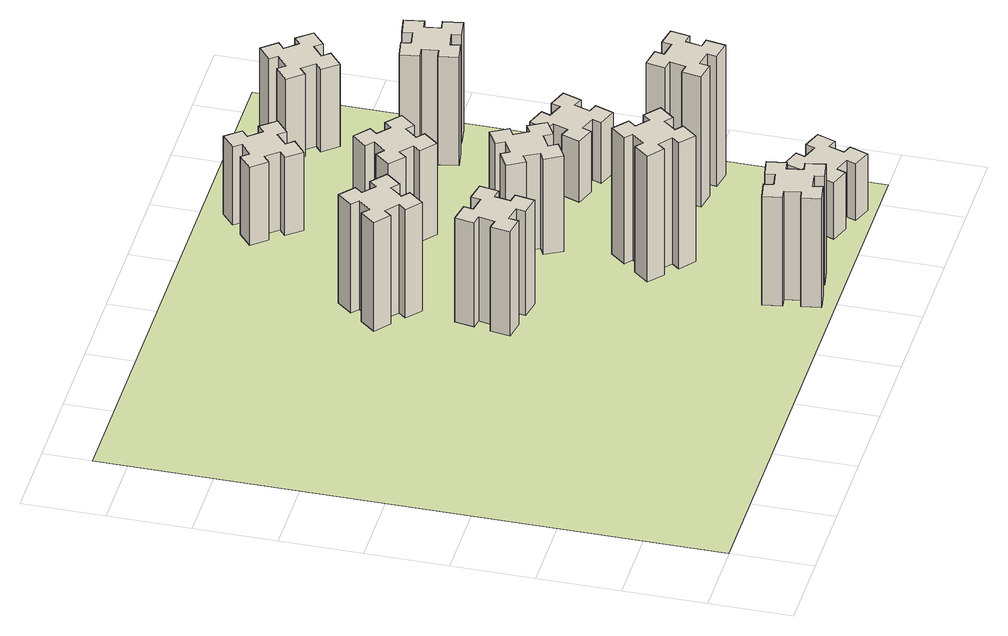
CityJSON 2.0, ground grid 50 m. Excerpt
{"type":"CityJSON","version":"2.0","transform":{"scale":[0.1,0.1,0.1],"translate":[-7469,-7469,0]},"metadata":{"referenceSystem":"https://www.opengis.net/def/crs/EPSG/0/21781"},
"CityObjects":{
"building1":{"type":"Building","attributes":{"class":"1000","function":"1000","usage":"1000","yearOfConstruction":2016,"roofType":"1000","measuredHeight":72,"storeysAboveGround":30,"storeysBelowGround":0},"geometry":[{"type":"Solid","lod":"1","boundaries":[[[[0,1,2,3,4,5,6,7,8,9,10,11,12,13,14,15,16,17,18,19]],[[17,16,20,21]],[[16,15,22,20]],[[15,14,23,22]],[[14,13,24,23]],[[13,12,25,24]],[[12,11,26,25]],[[11,10,27,26]],[[10,9,28,27]],[[9,8,29,28]],[[8,7,30,29]],[[7,6,31,30]],[[6,5,32,31]],[[5,4,33,32]],[[4,3,34,33]],[[3,2,35,34]],[[2,1,36,35]],[[1,0,37,36]],[[0,19,38,37]],[[19,18,39,38]],[[18,17,21,39]],[[24,25,26,27,28,29,30,31,32,33,34,35,36,37,38,39,21,20,22,23]]]]}]},
"building2":{"type":"Building","attributes":{"class":"1000","function":"1000","usage":"1000","yearOfConstruction":2016,"roofType":"1000","measuredHeight":75,"storeysAboveGround":30,"storeysBelowGround":0},"geometry":[{"type":"Solid","lod":"1","boundaries":[[[[40,41,42,43,44,45,46,47,48,49,50,51,52,53,54,55,56,57,58,59]],[[57,56,60,61]],[[56,55,62,60]],[[55,54,63,62]],[[54,53,64,63]],[[53,52,65,64]],[[52,51,66,65]],[[51,50,67,66]],[[50,49,68,67]],[[49,48,69,68]],[[48,47,70,69]],[[47,46,71,70]],[[46,45,72,71]],[[45,44,73,72]],[[44,43,74,73]],[[43,42,75,74]],[[42,41,76,75]],[[41,40,77,76]],[[40,59,78,77]],[[59,58,79,78]],[[58,57,61,79]],[[64,65,66,67,68,69,70,71,72,73,74,75,76,77,78,79,61,60,62,63]]]]}]},
"building3":{"type":"Building","attributes":{"class":"1000","function":"1000","usage":"1000","yearOfConstruction":2016,"roofType":"1000","measuredHeight":75,"storeysAboveGround":30,"storeysBelowGround":0},"geometry":[{"type":"Solid","lod":"1","boundaries":[[[[80,81,82,83,84,85,86,87,88,89,90,91,92,93,94,95,96,97,98,99]],[[97,96,100,101]],[[96,95,102,100]],[[95,94,103,102]],[[94,93,104,103]],[[93,92,105,104]],[[92,91,106,105]],[[91,90,107,106]],[[90,89,108,107]],[[89,88,109,108]],[[88,87,110,109]],[[87,86,111,110]],[[86,85,112,111]],[[85,84,113,112]],[[84,83,114,113]],[[83,82,115,114]],[[82,81,116,115]],[[81,80,117,116]],[[80,99,118,117]],[[99,98,119,118]],[[98,97,101,119]],[[104,105,106,107,108,109,110,111,112,113,114,115,116,117,118,119,101,100,102,103]]]]}]},
"building4":{"type":"Building","attributes":{"class":"1000","function":"1000","usage":"1000","yearOfConstruction":2016,"roofType":"1000","measuredHeight":87,"storeysAboveGround":30,"storeysBelowGround":0},"geometry":[{"type":"Solid","lod":"1","boundaries":[[[[120,121,122,123,124,125,126,127,128,129,130,131,132,133,134,135,136,137,138,139]],[[137,136,140,141]],[[136,135,142,140]],[[135,134,143,142]],[[134,133,144,143]],[[133,132,145,144]],[[132,131,146,145]],[[131,130,147,146]],[[130,129,148,147]],[[129,128,149,148]],[[128,127,150,149]],[[127,126,151,150]],[[126,125,152,151]],[[125,124,153,152]],[[124,123,154,153]],[[123,122,155,154]],[[122,121,156,155]],[[121,120,157,156]],[[120,139,158,157]],[[139,138,159,158]],[[138,137,141,159]],[[144,145,146,147,148,149,150,151,152,153,154,155,156,157,158,159,141,140,142,143]]]]}]},
"building5":{"type":"Building","attributes":{"class":"1000","function":"1000","usage":"1000","yearOfConstruction":2016,"roofType":"1000","measuredHeight":66,"storeysAboveGround":30,"storeysBelowGround":0},"geometry":[{"type":"Solid","lod":"1","boundaries":[[[[160,161,162,163,164,165,166,167,168,169,170,171,172,173,174,175,176,177,178,179]],[[177,176,180,181]],[[176,175,182,180]],[[175,174,183,182]],[[174,173,184,183]],[[173,172,185,184]],[[172,171,186,185]],[[171,170,187,186]],[[170,169,188,187]],[[169,168,189,188]],[[168,167,190,189]],[[167,166,191,190]],[[166,165,192,191]],[[165,164,193,192]],[[164,163,194,193]],[[163,162,195,194]],[[162,161,196,195]],[[161,160,197,196]],[[160,179,198,197]],[[179,178,199,198]],[[178,177,181,199]],[[184,185,186,187,188,189,190,191,192,193,194,195,196,197,198,199,181,180,182,183]]]]}]},
"building6":{"type":"Building","attributes":{"class":"1000","function":"1000","usage":"1000","yearOfConstruction":2016,"roofType":"1000","measuredHeight":63,"storeysAboveGround":30,"storeysBelowGround":0},"geometry":[{"type":"Solid","lod":"1","boundaries":[[[[200,201,202,203,204,205,206,207,208,209,210,211,212,213,214,215,216,217,218,219]],[[217,216,220,221]],[[216,215,222,220]],[[215,214,223,222]],[[214,213,224,223]],[[213,212,225,224]],[[212,211,226,225]],[[211,210,227,226]],[[210,209,228,227]],[[209,208,229,228]],[[208,207,230,229]],[[207,206,231,230]],[[206,205,232,231]],[[205,204,233,232]],[[204,203,234,233]],[[203,202,235,234]],[[202,201,236,235]],[[201,200,237,236]],[[200,219,238,237]],[[219,218,239,238]],[[218,217,221,239]],[[224,225,226,227,228,229,230,231,232,233,234,235,236,237,238,239,221,220,222,223]]]]}]},
"building7":{"type":"Building","attributes":{"class":"1000","function":"1000","usage":"1000","yearOfConstruction":2016,"roofType":"1000","measuredHeight":39,"storeysAboveGround":30,"storeysBelowGround":0},"geometry":[{"type":"Solid","lod":"1","boundaries":[[[[240,241,242,243,244,245,246,247,248,249,250,251,252,253,254,255,256,257,258,259]],[[257,256,260,261]],[[256,255,262,260]],[[255,254,263,262]],[[254,253,264,263]],[[253,252,265,264]],[[252,251,266,265]],[[251,250,267,266]],[[250,249,268,267]],[[249,248,269,268]],[[248,247,270,269]],[[247,246,271,270]],[[246,245,272,271]],[[245,244,273,272]],[[244,243,274,273]],[[243,242,275,274]],[[242,241,276,275]],[[241,240,277,276]],[[240,259,278,277]],[[259,258,279,278]],[[258,257,261,279]],[[264,265,266,267,268,269,270,271,272,273,274,275,276,277,278,279,261,260,262,263]]]]}]},
"building8":{"type":"Building","attributes":{"class":"1000","function":"1000","usage":"1000","yearOfConstruction":2016,"roofType":"1000","measuredHeight":54,"storeysAboveGround":30,"storeysBelowGround":0},"geometry":[{"type":"Solid","lod":"1","boundaries":[[[[280,281,282,283,284,285,286,287,288,289,290,291,292,293,294,295,296,297,298,299]],[[297,296,300,301]],[[296,295,302,300]],[[295,294,303,302]],[[294,293,304,303]],[[293,292,305,304]],[[292,291,306,305]],[[291,290,307,306]],[[290,289,308,307]],[[289,288,309,308]],[[288,287,310,309]],[[287,286,311,310]],[[286,285,312,311]],[[285,284,313,312]],[[284,283,314,313]],[[283,282,315,314]],[[282,281,316,315]],[[281,280,317,316]],[[280,299,318,317]],[[299,298,319,318]],[[298,297,301,319]],[[304,305,306,307,308,309,310,311,312,313,314,315,316,317,318,319,301,300,302,303]]]]}]},
"building9":{"type":"Building","attributes":{"class":"1000","function":"1000","usage":"1000","yearOfConstruction":2016,"roofType":"1000","measuredHeight":90,"storeysAboveGround":30,"storeysBelowGround":0},"geometry":[{"type":"Solid","lod":"1","boundaries":[[[[320,321,322,323,324,325,326,327,328,329,330,331,332,333,334,335,336,337,338,339]],[[337,336,340,341]],[[336,335,342,340]],[[335,334,343,342]],[[334,333,344,343]],[[333,332,345,344]],[[332,331,346,345]],[[331,330,347,346]],[[330,329,348,347]],[[329,328,349,348]],[[328,327,350,349]],[[327,326,351,350]],[[326,325,352,351]],[[325,324,353,352]],[[324,323,354,353]],[[323,322,355,354]],[[322,321,356,355]],[[321,320,357,356]],[[320,339,358,357]],[[339,338,359,358]],[[338,337,341,359]],[[344,345,346,347,348,349,350,351,352,353,354,355,356,357,358,359,341,340,342,343]]]]}]},
"building10":{"type":"Building","attributes":{"class":"1000","function":"1000","usage":"1000","yearOfConstruction":2016,"roofType":"1000","measuredHeight":42,"storeysAboveGround":30,"storeysBelowGround":0},"geometry":[{"type":"Solid","lod":"1","boundaries":[[[[360,361,362,363,364,365,366,367,368,369,370,371,372,373,374,375,376,377,378,379]],[[377,376,380,381]],[[376,375,382,380]],[[375,374,383,382]],[[374,373,384,383]],[[373,372,385,384]],[[372,371,386,385]],[[371,370,387,386]],[[370,369,388,387]],[[369,368,389,388]],[[368,367,390,389]],[[367,366,391,390]],[[366,365,392,391]],[[365,364,393,392]],[[364,363,394,393]],[[363,362,395,394]],[[362,361,396,395]],[[361,360,397,396]],[[360,379,398,397]],[[379,378,399,398]],[[378,377,381,399]],[[384,385,386,387,388,389,390,391,392,393,394,395,396,397,398,399,381,380,382,383]]]]}]},
"building11":{"type":"Building","attributes":{"class":"1000","function":"1000","usage":"1000","yearOfConstruction":2016,"roofType":"1000","measuredHeight":75,"storeysAboveGround":30,"storeysBelowGround":0},"geometry":[{"type":"Solid","lod":"1","boundaries":[[[[400,401,402,403,404,405,406,407,408,409,410,411,412,413,414,415,416,417,418,419]],[[417,416,420,421]],[[416,415,422,420]],[[415,414,423,422]],[[414,413,424,423]],[[413,412,425,424]],[[412,411,426,425]],[[411,410,427,426]],[[410,409,428,427]],[[409,408,429,428]],[[408,407,430,429]],[[407,406,431,430]],[[406,405,432,431]],[[405,404,433,432]],[[404,403,434,433]],[[403,402,435,434]],[[402,401,436,435]],[[401,400,437,436]],[[400,419,438,437]],[[419,418,439,438]],[[418,417,421,439]],[[424,425,426,427,428,429,430,431,432,433,434,435,436,437,438,439,421,420,422,423]]]]}]},
"building12":{"type":"Building","attributes":{"class":"1000","function":"1000","usage":"1000","yearOfConstruction":2016,"roofType":"1000","measuredHeight":57,"storeysAboveGround":30,"storeysBelowGround":0},"geometry":[{"type":"Solid","lod":"1","boundaries":[[[[440,441,442,443,444,445,446,447,448,449,450,451,452,453,454,455,456,457,458,459]],[[457,456,460,461]],[[456,455,462,460]],[[455,454,463,462]],[[454,453,464,463]],[[453,452,465,464]],[[452,451,466,465]],[[451,450,467,466]],[[450,449,468,467]],[[449,448,469,468]],[[448,447,470,469]],[[447,446,471,470]],[[446,445,472,471]],[[445,444,473,472]],[[444,443,474,473]],[[443,442,475,474]],[[442,441,476,475]],[[441,440,477,476]],[[440,459,478,477]],[[459,458,479,478]],[[458,457,461,479]],[[464,465,466,467,468,469,470,471,472,473,474,475,476,477,478,479,461,460,462,463]]]]}]},
"landuse1":{"type":"LandUse","attributes":{"name":"plot1","function":"1010"},"geometry":[{"type":"MultiSurface","lod":"1","boundaries":[[[480,481,482,483]]]}]}
},
"vertices":[
[2024,1955,0],[1925,1972,0],[1936,2031,0],[1817,2052,0],[1797,1934,0],[1856,1924,0],[1838,1825,0],[1779,1836,0],[1758,1717,0],[1877,1697,0],[1887,1756,0],[1985,1738,0],[1975,1679,0],[2093,1658,0],[2114,1777,0],[2055,1787,0],[2072,1885,0],[2131,1875,0],[2152,1993,0],[2034,2014,0],[2072,1885,720],[2131,1875,720],[2055,1787,720],[2114,1777,720],[2093,1658,720],[1975,1679,720],[1985,1738,720],[1887,1756,720],[1877,1697,720],[1758,1717,720],[1779,1836,720],[1838,1825,720],[1856,1924,720],[1797,1934,720],[1817,2052,720],[1936,2031,720],[1925,1972,720],[2024,1955,720],[2034,2014,720],[2152,1993,720],
[1964,2547,0],[1888,2612,0],[1926,2658,0],[1834,2735,0],[1757,2643,0],[1803,2604,0],[1739,2528,0],[1693,2566,0],[1616,2474,0],[1708,2397,0],[1746,2443,0],[1823,2379,0],[1784,2333,0],[1876,2256,0],[1953,2348,0],[1907,2386,0],[1972,2463,0],[2018,2424,0],[2095,2516,0],[2003,2593,0],[1972,2463,750],[2018,2424,750],[1907,2386,750],[1953,2348,750],[1876,2256,750],[1784,2333,750],[1823,2379,750],[1746,2443,750],[1708,2397,750],[1616,2474,750],[1693,2566,750],[1739,2528,750],[1803,2604,750],[1757,2643,750],[1834,2735,750],[1926,2658,750],[1888,2612,750],[1964,2547,750],[2003,2593,750],[2095,2516,750],
[2712,245,0],[2695,344,0],[2754,354,0],[2733,472,0],[2615,451,0],[2625,392,0],[2527,375,0],[2517,434,0],[2398,413,0],[2419,295,0],[2478,305,0],[2496,207,0],[2437,197,0],[2457,78,0],[2576,99,0],[2565,158,0],[2664,176,0],[2674,117,0],[2792,137,0],[2771,256,0],[2664,176,750],[2674,117,750],[2565,158,750],[2576,99,750],[2457,78,750],[2437,197,750],[2496,207,750],[2478,305,750],[2419,295,750],[2398,413,750],[2517,434,750],[2527,375,750],[2625,392,750],[2615,451,750],[2733,472,750],[2754,354,750],[2695,344,750],[2712,245,750],[2771,256,750],[2792,137,750],
[2804,1167,0],[2728,1232,0],[2766,1278,0],[2674,1355,0],[2597,1263,0],[2643,1224,0],[2579,1148,0],[2533,1186,0],[2456,1094,0],[2548,1017,0],[2586,1063,0],[2663,999,0],[2624,953,0],[2716,876,0],[2793,968,0],[2747,1006,0],[2812,1083,0],[2858,1044,0],[2935,1136,0],[2843,1213,0],[2812,1083,870],[2858,1044,870],[2747,1006,870],[2793,968,870],[2716,876,870],[2624,953,870],[2663,999,870],[2586,1063,870],[2548,1017,870],[2456,1094,870],[2533,1186,870],[2579,1148,870],[2643,1224,870],[2597,1263,870],[2674,1355,870],[2766,1278,870],[2728,1232,870],[2804,1167,870],[2843,1213,870],[2935,1136,870],
[2684,1976,0],[2597,1926,0],[2567,1978,0],[2463,1918,0],[2523,1814,0],[2575,1844,0],[2625,1757,0],[2573,1727,0],[2633,1623,0],[2737,1683,0],[2707,1735,0],[2794,1785,0],[2824,1733,0],[2928,1793,0],[2868,1897,0],[2816,1867,0],[2766,1954,0],[2818,1984,0],[2758,2088,0],[2654,2028,0],[2766,1954,660],[2818,1984,660],[2816,1867,660],[2868,1897,660],[2928,1793,660],[2824,1733,660],[2794,1785,660],[2707,1735,660],[2737,1683,660],[2633,1623,660],[2573,1727,660],[2625,1757,660],[2575,1844,660],[2523,1814,660],[2463,1918,660],[2567,1978,660],[2597,1926,660],[2684,1976,660],[2654,2028,660],[2758,2088,660],
[2704,2647,0],[2628,2712,0],[2666,2758,0],[2574,2835,0],[2497,2743,0],[2543,2704,0],[2479,2628,0],[2433,2666,0],[2356,2574,0],[2448,2497,0],[2486,2543,0],[2563,2479,0],[2524,2433,0],[2616,2356,0],[2693,2448,0],[2647,2486,0],[2712,2563,0],[2758,2524,0],[2835,2616,0],[2743,2693,0],[2712,2563,630],[2758,2524,630],[2647,2486,630],[2693,2448,630],[2616,2356,630],[2524,2433,630],[2563,2479,630],[2486,2543,630],[2448,2497,630],[2356,2574,630],[2433,2666,630],[2479,2628,630],[2543,2704,630],[2497,2743,630],[2574,2835,630],[2666,2758,630],[2628,2712,630],[2704,2647,630],[2743,2693,630],[2835,2616,630],
[3251,189,0],[3345,155,0],[3324,99,0],[3437,57,0],[3478,170,0],[3422,191,0],[3456,285,0],[3512,264,0],[3553,377,0],[3440,418,0],[3420,362,0],[3326,396,0],[3347,452,0],[3234,493,0],[3193,380,0],[3249,360,0],[3215,266,0],[3159,287,0],[3117,174,0],[3230,133,0],[3215,266,390],[3159,287,390],[3249,360,390],[3193,380,390],[3234,493,390],[3347,452,390],[3326,396,390],[3420,362,390],[3440,418,390],[3553,377,390],[3512,264,390],[3456,285,390],[3422,191,390],[3478,170,390],[3437,57,390],[3324,99,390],[3345,155,390],[3251,189,390],[3230,133,390],[3117,174,390],
[2528,3219,0],[2604,3283,0],[2643,3237,0],[2735,3314,0],[2658,3406,0],[2612,3368,0],[2547,3444,0],[2593,3483,0],[2516,3575,0],[2424,3498,0],[2463,3452,0],[2386,3387,0],[2348,3433,0],[2256,3356,0],[2333,3264,0],[2379,3303,0],[2443,3226,0],[2397,3188,0],[2474,3096,0],[2566,3173,0],[2443,3226,540],[2397,3188,540],[2379,3303,540],[2333,3264,540],[2256,3356,540],[2348,3433,540],[2386,3387,540],[2463,3452,540],[2424,3498,540],[2516,3575,540],[2593,3483,540],[2547,3444,540],[2612,3368,540],[2658,3406,540],[2735,3314,540],[2643,3237,540],[2604,3283,540],[2528,3219,540],[2566,3173,540],[2474,3096,540],
[3367,1016,0],[3465,998,0],[3455,939,0],[3573,918,0],[3594,1037,0],[3535,1047,0],[3552,1145,0],[3611,1135,0],[3632,1253,0],[3514,1274,0],[3504,1215,0],[3405,1232,0],[3416,1291,0],[3297,1312,0],[3277,1194,0],[3336,1184,0],[3318,1085,0],[3259,1096,0],[3238,977,0],[3357,957,0],[3318,1085,900],[3259,1096,900],[3336,1184,900],[3277,1194,900],[3297,1312,900],[3416,1291,900],[3405,1232,900],[3504,1215,900],[3514,1274,900],[3632,1253,900],[3611,1135,900],[3552,1145,900],[3535,1047,900],[3594,1037,900],[3573,918,900],[3455,939,900],[3465,998,900],[3367,1016,900],[3357,957,900],[3238,977,900],
[3420,1842,0],[3326,1876,0],[3347,1932,0],[3234,1973,0],[3193,1860,0],[3249,1840,0],[3215,1746,0],[3159,1767,0],[3117,1654,0],[3230,1613,0],[3251,1669,0],[3345,1635,0],[3324,1579,0],[3437,1537,0],[3478,1650,0],[3422,1671,0],[3456,1765,0],[3512,1744,0],[3553,1857,0],[3440,1898,0],[3456,1765,420],[3512,1744,420],[3422,1671,420],[3478,1650,420],[3437,1537,420],[3324,1579,420],[3345,1635,420],[3251,1669,420],[3230,1613,420],[3117,1654,420],[3159,1767,420],[3215,1746,420],[3249,1840,420],[3193,1860,420],[3234,1973,420],[3347,1932,420],[3326,1876,420],[3420,1842,420],[3440,1898,420],[3553,1857,420],
[3318,2625,0],[3336,2527,0],[3277,2517,0],[3297,2398,0],[3416,2419,0],[3405,2478,0],[3504,2496,0],[3514,2437,0],[3632,2457,0],[3611,2576,0],[3552,2565,0],[3535,2664,0],[3594,2674,0],[3573,2792,0],[3455,2771,0],[3465,2712,0],[3367,2695,0],[3357,2754,0],[3238,2733,0],[3259,2615,0],[3367,2695,750],[3357,2754,750],[3465,2712,750],[3455,2771,750],[3573,2792,750],[3594,2674,750],[3535,2664,750],[3552,2565,750],[3611,2576,750],[3632,2457,750],[3514,2437,750],[3504,2496,750],[3405,2478,750],[3416,2419,750],[3297,2398,750],[3277,2517,750],[3336,2527,750],[3318,2625,750],[3259,2615,750],[3238,2733,750],
[3303,3452,0],[3226,3387,0],[3188,3433,0],[3096,3356,0],[3173,3264,0],[3219,3303,0],[3283,3226,0],[3237,3188,0],[3314,3096,0],[3406,3173,0],[3368,3219,0],[3444,3283,0],[3483,3237,0],[3575,3314,0],[3498,3406,0],[3452,3368,0],[3387,3444,0],[3433,3483,0],[3356,3575,0],[3264,3498,0],[3387,3444,570],[3433,3483,570],[3452,3368,570],[3498,3406,570],[3575,3314,570],[3483,3237,570],[3444,3283,570],[3368,3219,570],[3406,3173,570],[3314,3096,570],[3237,3188,570],[3283,3226,570],[3219,3303,570],[3173,3264,570],[3096,3356,570],[3188,3433,570],[3226,3387,570],[3303,3452,570],[3264,3498,570],[3356,3575,570],
[5,3705,0],[3705,3705,0],[3705,5,0],[5,5,0]
]}
